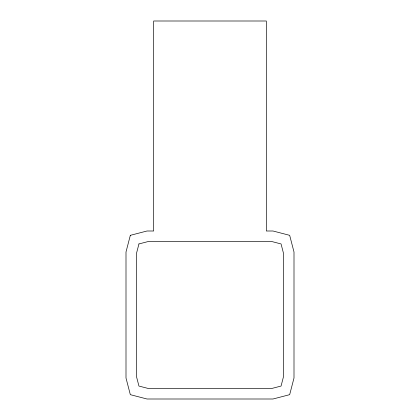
<?xml version="1.0" encoding="UTF-8"?>
<svg xmlns="http://www.w3.org/2000/svg" width="420" height="420" viewBox="0 0 420 420"><rect width="100%" height="100%" fill="white"/><g stroke="black" fill="none" stroke-linecap="round" stroke-linejoin="round"><path stroke-width="0.63" d="M130.331 235.331L126 252L126 378L130.331 394.669L147 399L273 399L289.669 394.669L294 378L294 252L289.669 235.331L273 231L266.322 231L266.322 21L153.678 21L153.678 231L147 231L130.331 235.331M138.941 243.941L136.5 253.344L136.5 376.656L138.941 386.059L148.344 388.5L271.656 388.5L281.059 386.059L283.5 376.656L283.5 253.344L281.059 243.941L271.656 241.5L148.344 241.5L138.941 243.941"/></g></svg>
